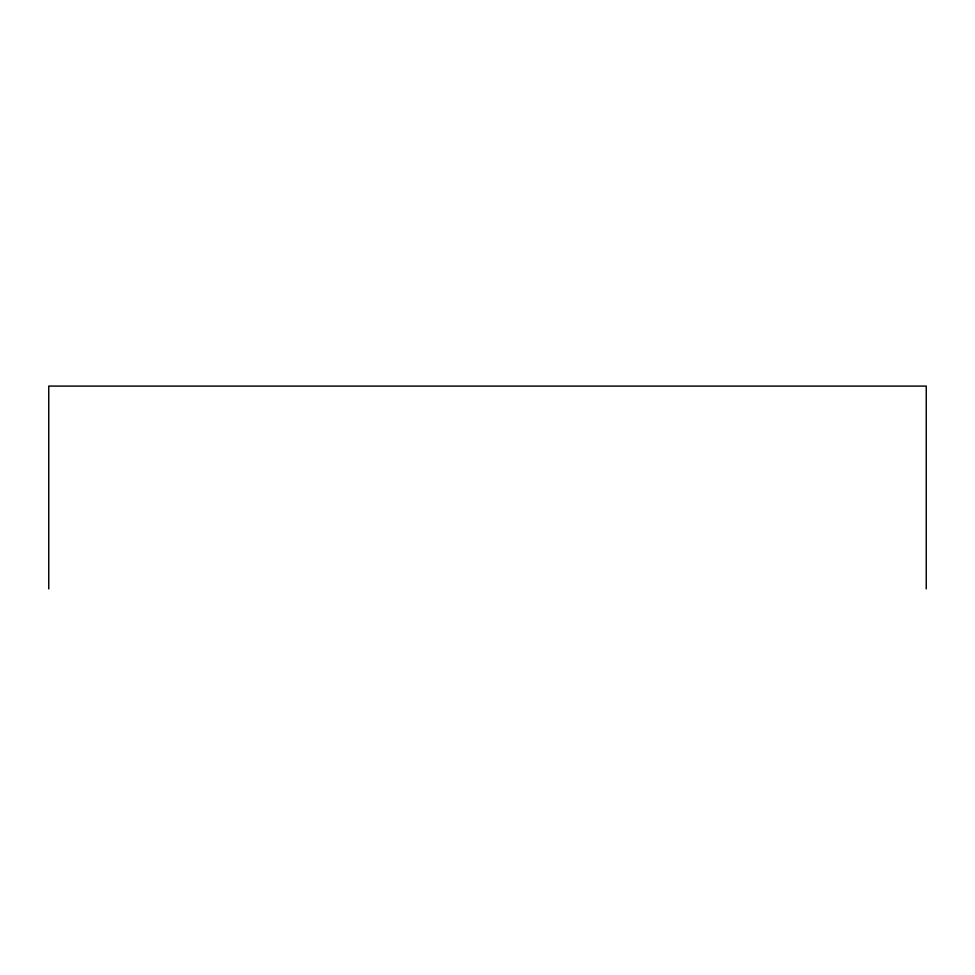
<?xml version="1.0" encoding="UTF-8"?>
<svg xmlns="http://www.w3.org/2000/svg" width="975" height="975" viewBox="0 0 975 975"><rect width="100%" height="100%" fill="white"/><g stroke="black" fill="none" stroke-linecap="round" stroke-linejoin="round"><path stroke-width="1.46" d="M926.25 588.912L926.25 386.088L48.75 386.088L48.75 588.912"/></g></svg>
